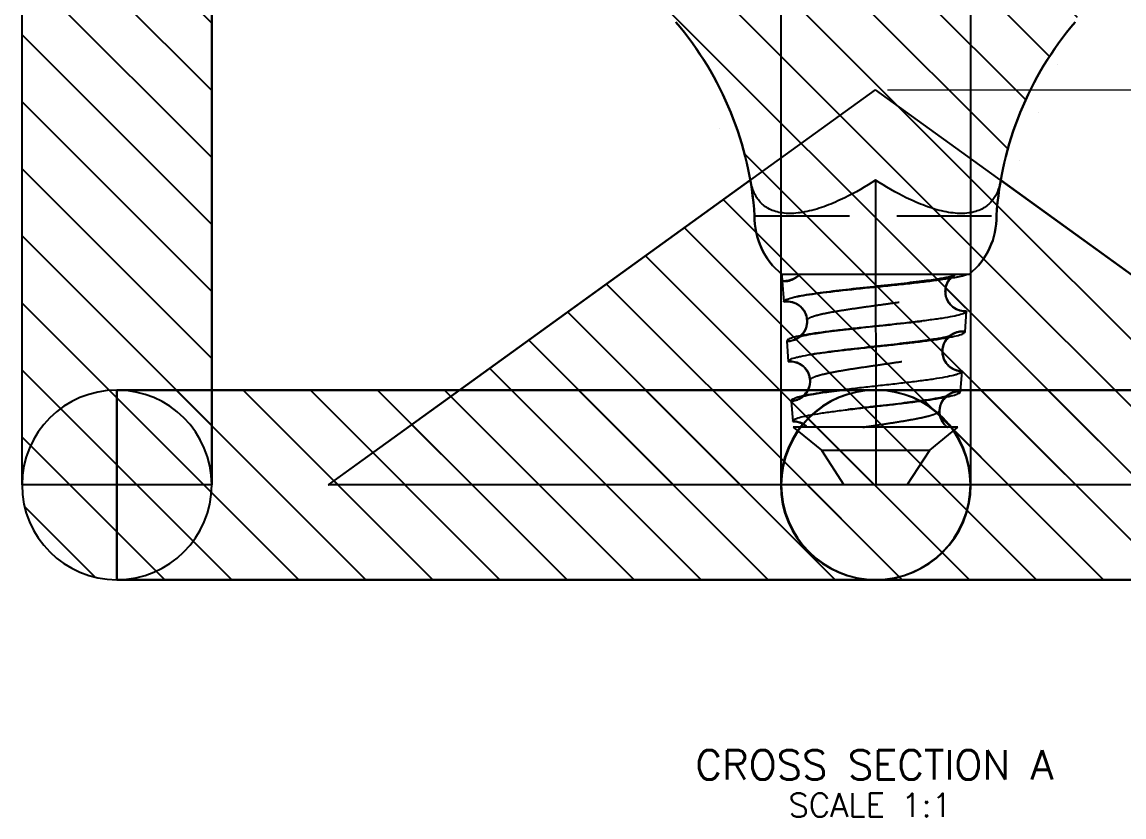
# Model space of a CAD drawing. Header units: inches. Extents: x -66 to 87, y -33 to 11.
# Drawn here: x 40.84 to 46.65, y -1.84 to 2.36 of the extents above; entities that cross this region are included whole.
import ezdxf

# ---------------------------------------------------------------- set-up
doc = ezdxf.new("R2010")
doc.units = ezdxf.units.IN
doc.header["$MEASUREMENT"] = 0
doc.linetypes.add('DASHED', pattern=[0.75, 0.5, -0.25])
for name, color, linetype in [('Base', 134, 'Continuous'), ('PR-TEXT', 2, 'Continuous'), ('PR-TEXT-SUBTITLE', 241, 'Continuous')]:
    doc.layers.add(name, color=color, linetype=linetype)
doc.styles.add('SUBTITLES 0.15625 IN.', font='romans.shx', dxfattribs={"height": 0.15625})
doc.styles.add('TEXT 0.125 IN.', font='romans.shx', dxfattribs={"height": 0.125})
doc.dimstyles.new('DOT-BR-IN', dxfattribs={"dimtxt": 0.125, "dimasz": 0.1, "dimexe": 0.09, "dimexo": 0.0625, "dimgap": 0.05, "dimtad": 1, "dimtoh": 1, "dimdec": 3, "dimzin": 3, "dimdsep": 46, "dimlunit": 4, "dimtxsty": 'TEXT 0.125 IN.', "dimcen": 0.09, "dimclrd": 256, "dimclre": 256, "dimclrt": 2, "dimazin": 0, "dimtfac": 0.7, "dimtdec": 3, "dimtmove": 2, "dimatfit": 3, "dimfxl": 1, "dimtolj": 1, "dimtzin": 0, "dimlwd": 15, "dimlwe": 15, "dimarcsym": 0})

# ---------------------------------------------------------------- blocks, each defined once
blk = doc.blocks.new('*D17')
at = {"layer": 'Base', "lineweight": 15, "transparency": 16777216}
for p, q in [((45.4068, 1.9992), (50.6191, 1.9992)), ((50.5291, 1.8992), (50.5291, 0.0157)), ((49.9067, -0.0843), (50.6191, -0.0843))]:
    blk.add_line(p, q, dxfattribs=at)
at = {"layer": 'Base', "transparency": 16777216}
for points in [[(50.5124, 1.8992), (50.5457, 1.8992), (50.5291, 1.9992)], [(50.5124, 0.0157), (50.5457, 0.0157), (50.5291, -0.0843)]]:
    blk.add_solid(points, dxfattribs=at)
at = {"layer": 'Defpoints', "color": 0, "transparency": 16777216}
for p in [(45.3443, 1.9992), (49.8442, -0.0843), (50.5291, -0.0843)]:
    blk.add_point(p, dxfattribs=at)
at = {"layer": 'Base', "color": 2, "transparency": 16777216, "insert": (50.8014, 0.9574), "char_height": 0.125, "attachment_point": 5, "style": 'TEXT 0.125 IN.'}
blk.add_mtext('\\A1;2{\\H0.7x;\\S1/8;}"', dxfattribs=at)

msp = doc.modelspace()

# ---------------------------------------------------------------- hatches: boundary and pattern name
at = {"linetype": 'Continuous', "extrusion": (0, 0, -1)}
h = msp.add_hatch(dxfattribs=at)
h.set_pattern_fill('ANSI31', color=8, scale=2, style=0)
h.paths.add_polyline_path([(-41.8442, 11.1657), (-41.8442, -0.0843), (-40.8443, -0.0843), (-40.8443, 11.1657)])
h = msp.add_hatch(dxfattribs=at)
h.set_pattern_fill('ANSI31', color=8, scale=2, style=0)
edge = h.paths.add_edge_path()
edge.add_arc((-45.3262, 2.9564), 1.1956, 329.89628, 450.8669)
edge.add_arc((-45.3623, 2.9564), 1.1956, 89.1331, 210.10372)
edge.add_arc((-47.7323, 1.2196), 1.7541, 3.77438, 40.40979, ccw=False)
edge.add_arc((-45.5938, 1.3282), 0.3882, 178.97982, 230.76001)
edge.add_line((-45.8394, 1.0275), (-45.7655, 1.0275))
edge.add_ellipse((-45.8168, 0.936), major_axis=(-0.0102, -0.1045), ratio=0.992146, start_angle=98.45576, end_angle=156.14018, ccw=False)
edge.add_ellipse((-45.817, 0.9366), major_axis=(0.0285, -0.1013), ratio=0.992073, start_angle=-19.97268, end_angle=76.97184, ccw=False)
edge.add_line((-45.8246, 0.8318), (-45.8164, 0.7238))
edge.add_spline(control_points=[(-45.8164, 0.7238), (-45.806, 0.7253), (-45.7953, 0.7253), (-45.7716, 0.7215), (-45.7588, 0.7168), (-45.7358, 0.7027), (-45.7257, 0.6934), (-45.7115, 0.6742), (-45.7066, 0.6649), (-45.6998, 0.6455), (-45.6978, 0.6354), (-45.6973, 0.6252)], knot_values=[-0.183374, -0.183374, -0.183374, -0.183374, -0.151664, -0.151664, -0.111202, -0.111202, -0.070593, -0.070593, -0.039358, -0.039358, -0.00882, -0.00882, -0.00882, -0.00882], degree=3, periodic=0)
edge.add_ellipse((-45.8016, 0.6206), major_axis=(0.0293, -0.1011), ratio=0.991354, start_angle=-15.70002, end_angle=76.52752, ccw=False)
edge.add_line((-45.8006, 0.5154), (-45.7925, 0.4086))
edge.add_spline(control_points=[(-45.7925, 0.4086), (-45.7848, 0.4091), (-45.7771, 0.4087), (-45.7562, 0.4054), (-45.7434, 0.4007), (-45.7203, 0.3866), (-45.7103, 0.3774), (-45.6961, 0.3581), (-45.6912, 0.3488), (-45.6844, 0.3294), (-45.6824, 0.3193), (-45.6819, 0.3091)], knot_values=[-0.183389, -0.183389, -0.183389, -0.183389, -0.160247, -0.160247, -0.119808, -0.119808, -0.079214, -0.079214, -0.047948, -0.047948, -0.017373, -0.017373, -0.017373, -0.017373], degree=3, periodic=0)
edge.add_ellipse((-45.7858, 0.3043), major_axis=(0.0176, -0.1035), ratio=0.990309, start_angle=27.06529, end_angle=83.1019, ccw=False)
edge.add_line((-45.7235, 0.22), (-45.7782, 0.22))
edge.add_line((-45.7782, 0.22), (-45.6299, 0.0981))
edge.add_line((-45.6299, 0.0981), (-45.5108, -0.0843))
edge.add_line((-45.5108, -0.0843), (-45.1777, -0.0843))
edge.add_line((-45.1777, -0.0843), (-45.0586, 0.0981))
edge.add_line((-45.0586, 0.0981), (-44.9104, 0.22))
edge.add_line((-44.9104, 0.22), (-44.9842, 0.22))
edge.add_ellipse((-44.9101, 0.1456), major_axis=(0.0209, -0.1032), ratio=0.991055, start_angle=167.30193, end_angle=213.64122, ccw=False)
edge.add_line((-44.908, 0.2508), (-44.8999, 0.3574))
edge.add_spline(control_points=[(-44.8999, 0.3574), (-44.9076, 0.3578), (-44.9153, 0.359), (-44.9358, 0.3647), (-44.9479, 0.3708), (-44.9693, 0.3874), (-44.9782, 0.3977), (-44.9901, 0.4182), (-44.9938, 0.4278), (-44.9985, 0.4473), (-44.9994, 0.4573), (-44.9989, 0.4672)], knot_values=[-0.18188, -0.18188, -0.18188, -0.18188, -0.158604, -0.158604, -0.118162, -0.118162, -0.077551, -0.077551, -0.047024, -0.047024, -0.017236, -0.017236, -0.017236, -0.017236], degree=3, periodic=0)
edge.add_ellipse((-44.8946, 0.4616), major_axis=(0.0212, -0.1031), ratio=0.991147, start_angle=162.5172, end_angle=255.47921, ccw=False)
edge.add_line((-44.8841, 0.5663), (-44.876, 0.6735))
edge.add_spline(control_points=[(-44.876, 0.6735), (-44.8865, 0.6732), (-44.8971, 0.6744), (-44.9204, 0.6809), (-44.9325, 0.687), (-44.9539, 0.7036), (-44.9628, 0.7139), (-44.9746, 0.7344), (-44.9784, 0.7439), (-44.983, 0.7635), (-44.9839, 0.7734), (-44.9835, 0.7833)], knot_values=[-0.18185, -0.18185, -0.18185, -0.18185, -0.149986, -0.149986, -0.109522, -0.109522, -0.068898, -0.068898, -0.038408, -0.038408, -0.00866, -0.00866, -0.00866, -0.00866], degree=3, periodic=0)
edge.add_ellipse((-44.8792, 0.7778), major_axis=(0.02, -0.1033), ratio=0.991846, start_angle=158.45301, end_angle=256.11346, ccw=False)
edge.add_line((-44.8602, 0.8811), (-44.8519, 0.9903))
edge.add_ellipse((-44.8638, 1.0946), major_axis=(-0.0268, -0.1015), ratio=0.993001, start_angle=-35.60813, end_angle=21.43235, ccw=False)
edge.add_line((-44.9443, 1.0275), (-44.8491, 1.0275))
edge.add_arc((-45.0947, 1.3282), 0.3882, 309.23999, 361.02018)
edge.add_arc((-42.9562, 1.2196), 1.7541, 139.59021, 176.22562, ccw=False)
h = msp.add_hatch(dxfattribs=at)
h.set_pattern_fill('ANSI31', color=8, scale=2, style=0)
edge = h.paths.add_edge_path()
edge.add_arc((-42.9562, 1.2196), 1.7541, 170.06727, 176.22562)
edge.add_arc((-45.0947, 1.3282), 0.3882, -50.76001, 1.02018, ccw=False)
edge.add_line((-44.8491, 1.0275), (-44.9443, 1.0275))
edge.add_ellipse((-44.8638, 1.0946), major_axis=(0.0268, 0.1015), ratio=0.993, start_angle=144.39251, end_angle=201.43295)
edge.add_line((-44.8519, 0.9903), (-44.8602, 0.8811))
edge.add_ellipse((-44.8792, 0.7778), major_axis=(-0.02, 0.1033), ratio=0.991846, start_angle=338.45269, end_angle=436.11312)
edge.add_ellipse((-44.8792, 0.7786), major_axis=(0.0291, 0.1011), ratio=0.991674, start_angle=103.35055, end_angle=197.93313)
edge.add_line((-44.876, 0.6735), (-44.8841, 0.5663))
edge.add_spline(control_points=[(-44.8841, 0.5663), (-44.8931, 0.5673), (-44.9023, 0.567), (-44.9246, 0.5634), (-44.9374, 0.5587), (-44.9605, 0.5447), (-44.9705, 0.5354), (-44.9847, 0.5161), (-44.9896, 0.5069), (-44.9964, 0.4874), (-44.9984, 0.4774), (-44.9989, 0.4672)], knot_values=[-0.183384, -0.183384, -0.183384, -0.183384, -0.155957, -0.155957, -0.115505, -0.115505, -0.074903, -0.074903, -0.043653, -0.043653, -0.013096, -0.013096, -0.013096, -0.013096], degree=3, periodic=0)
edge.add_ellipse((-44.8946, 0.4625), major_axis=(0.0297, 0.101), ratio=0.990984, start_angle=103.69534, end_angle=193.58039)
edge.add_line((-44.8999, 0.3574), (-44.908, 0.2508))
edge.add_ellipse((-44.9101, 0.1456), major_axis=(-0.0209, 0.1032), ratio=0.991056, start_angle=347.30262, end_angle=393.64194)
edge.add_line((-44.9842, 0.22), (-44.9104, 0.22))
edge.add_line((-44.9104, 0.22), (-45.0586, 0.0981))
edge.add_line((-45.0586, 0.0981), (-45.1777, -0.0843))
edge.add_line((-45.1777, -0.0843), (-42.4606, -0.0843))
edge.add_line((-42.4606, -0.0843), (-44.684, 1.5222))
edge = h.paths.add_edge_path()
edge.add_arc((-47.7323, 1.2196), 1.7541, 3.77438, 9.93273)
edge.add_line((-46.0045, 1.5222), (-48.228, -0.0843))
edge.add_line((-48.228, -0.0843), (-45.5108, -0.0843))
edge.add_line((-45.5108, -0.0843), (-45.6299, 0.0981))
edge.add_line((-45.6299, 0.0981), (-45.7782, 0.22))
edge.add_line((-45.7782, 0.22), (-45.7235, 0.22))
edge.add_ellipse((-45.7858, 0.3043), major_axis=(-0.0176, 0.1035), ratio=0.990309, start_angle=207.06131, end_angle=263.09784)
edge.add_ellipse((-45.7862, 0.3035), major_axis=(0.0216, 0.1031), ratio=0.990772, start_angle=284.78649, end_angle=375.40319)
edge.add_line((-45.7925, 0.4086), (-45.8006, 0.5154))
edge.add_spline(control_points=[(-45.8006, 0.5154), (-45.7914, 0.5155), (-45.7823, 0.5167), (-45.7605, 0.5228), (-45.7483, 0.5289), (-45.7269, 0.5455), (-45.718, 0.5558), (-45.7062, 0.5763), (-45.7024, 0.5858), (-45.6978, 0.6054), (-45.6969, 0.6153), (-45.6973, 0.6252)], knot_values=[-0.181857, -0.181857, -0.181857, -0.181857, -0.15429, -0.15429, -0.113837, -0.113837, -0.073218, -0.073218, -0.042714, -0.042714, -0.012951, -0.012951, -0.012951, -0.012951], degree=3, periodic=0)
edge.add_ellipse((-45.8016, 0.6197), major_axis=(0.0207, 0.1032), ratio=0.991515, start_angle=284.24541, end_angle=379.55713)
edge.add_line((-45.8164, 0.7238), (-45.8246, 0.8318))
edge.add_spline(control_points=[(-45.8246, 0.8318), (-45.8126, 0.8309), (-45.8005, 0.832), (-45.7759, 0.8389), (-45.7637, 0.845), (-45.7423, 0.8616), (-45.7334, 0.8719), (-45.7215, 0.8925), (-45.7178, 0.902), (-45.7132, 0.9215), (-45.7122, 0.9315), (-45.7127, 0.9414)], knot_values=[-0.181919, -0.181919, -0.181919, -0.181919, -0.145731, -0.145731, -0.105237, -0.105237, -0.064585, -0.064585, -0.034101, -0.034101, -0.004363, -0.004363, -0.004363, -0.004363], degree=3, periodic=0)
edge.add_ellipse((-45.8168, 0.936), major_axis=(0.0102, 0.1045), ratio=0.992146, start_angle=278.45324, end_angle=336.13771)
edge.add_line((-45.7655, 1.0275), (-45.8394, 1.0275))
edge.add_arc((-45.5938, 1.3282), 0.3882, 178.97982, 230.76001, ccw=False)
h = msp.add_hatch(dxfattribs=at)
h.set_pattern_fill('ANSI31', color=8, scale=2, style=0)
edge = h.paths.add_edge_path()
edge.add_arc((-49.3443, -0.0843), 0.5, 0, 360, ccw=False)
edge = h.paths.add_edge_path()
edge.add_arc((-41.3443, -0.0843), 0.5, 0, 360, ccw=False)
h = msp.add_hatch(dxfattribs=at)
h.set_pattern_fill('ANSI31', color=8, scale=2, style=0)
edge = h.paths.add_edge_path()
edge.add_spline(control_points=[(-41.3443, 0.4156), (-45.3443, 0.4157), (-49.3443, 0.4156)], knot_values=[0, 0, 0, 8.000002, 8.000002, 8.000002], weights=[1, 0.999981, 1], degree=2, periodic=0)
edge.add_line((-49.3443, 0.4156), (-49.3443, -0.5843))
edge.add_spline(control_points=[(-49.3443, -0.5843), (-45.3443, -0.5844), (-41.3443, -0.5843)], knot_values=[0, 0, 0, 8.000002, 8.000002, 8.000002], weights=[1, 0.999981, 1], degree=2, periodic=0)
edge.add_line((-41.3443, -0.5843), (-41.3443, 0.4156))
h = msp.add_hatch(dxfattribs=at)
h.set_pattern_fill('ANSI31', color=8, scale=2, style=0)
edge = h.paths.add_edge_path()
edge.add_ellipse((-45.3443, -0.0843), major_axis=(0.5, 0), ratio=1, start_angle=0, end_angle=360, ccw=False)

# ---------------------------------------------------------------- linework, layer by layer
at = {"linetype": 'Continuous', "extrusion": (0, 1, 0)}
for p, q in [((40.8443, -0.0843), (40.8443, 11.1657)), ((40.8443, -0.0833), (40.8443, 11.1657)), ((41.8442, 11.1657), (41.8442, -0.0843)), ((41.8443, 0.4157), (41.8443, 4.8157)), ((44.8473, -0.0843), (44.8473, 4.0519)), ((45.8473, -0.0843), (45.8473, 4.0492)), ((42.4606, -0.0843), (44.684, 1.5222)), ((44.684, 1.5225), (43.1509, 0.4157)), ((45.3448, 1.5225), (45.3465, -0.0843)), ((46.0045, 1.5222), (48.228, -0.0843)), ((44.8491, 1.0275), (44.9443, 1.0275)), ((44.8519, 0.9903), (44.8602, 0.8811)), ((44.9443, 1.0275), (45.7655, 1.0275)), ((45.7655, 1.0275), (45.8394, 1.0275)), ((45.8164, 0.7238), (45.8246, 0.8318)), ((44.9835, 0.7833), (44.9835, 0.7833)), ((44.876, 0.6735), (44.8841, 0.5663)), ((45.6973, 0.6248), (45.6973, 0.6252)), ((45.7925, 0.4086), (45.8006, 0.5154)), ((41.3443, 0.4157), (41.8443, 0.4157)), ((41.3443, 0.4157), (41.3443, 0.4157)), ((41.3443, -0.5843), (41.3443, 0.4156)), ((41.8443, 0.4157), (43.1509, 0.4157)), ((41.8443, -0.0843), (41.8443, 0.4157)), ((43.1509, 0.4157), (42.4584, -0.0843)), ((43.1509, 0.4157), (45.3443, 0.4157)), ((45.3473, 0.4157), (45.3443, 0.4157)), ((47.5359, 0.4157), (45.3473, 0.4157)), ((44.8999, 0.3574), (44.908, 0.2508)), ((44.9842, 0.22), (44.9104, 0.22)), ((44.9104, 0.22), (45.0586, 0.0981)), ((45.6299, 0.0981), (45.7782, 0.22)), ((45.7782, 0.22), (45.7235, 0.22)), ((45.0586, 0.0981), (45.1777, -0.0843)), ((45.0586, 0.0981), (45.6299, 0.0981)), ((45.5108, -0.0843), (45.6299, 0.0981)), ((40.8443, -0.0843), (40.8443, -0.0833)), ((41.8442, -0.0843), (40.8443, -0.0843)), ((40.8443, -0.0843), (40.8443, -0.0843)), ((41.8442, -0.0843), (41.8443, -0.0843)), ((42.4584, -0.0843), (42.4606, -0.0843)), ((45.1777, -0.0843), (42.4606, -0.0843)), ((45.5108, -0.0843), (45.1777, -0.0843)), ((48.228, -0.0843), (45.5108, -0.0843)), ((41.3443, -0.5843), (45.3443, -0.5843)), ((41.3443, -0.5843), (41.3443, -0.5843)), ((45.3473, -0.5843), (45.3443, -0.5843)), ((45.3473, -0.5843), (49.3443, -0.5843))]:
    msp.add_line(p, q, dxfattribs=at)
at = {"color": 1, "linetype": 'DASHED', "extrusion": (0, 1, 0)}
msp.add_line((44.7065, 1.3351), (45.982, 1.3351), dxfattribs=at)
at = {"linetype": 'Continuous', "extrusion": (0, 0, -1)}
msp.add_circle((-41.3443, -0.0843), 0.5, dxfattribs=at)
at = {"linetype": 'Continuous'}
for centre, radius, start, end in [((42.9562, 1.2196), 1.7541, 3.77438, 40.40979), ((47.7323, 1.2196), 1.7541, 139.59021, 176.22562), ((45.0947, 1.3282), 0.3882, 178.97982, 230.76001), ((45.5938, 1.3282), 0.3882, 309.23999, 1.02018)]:
    msp.add_arc(centre, radius, start, end, dxfattribs=at)
at = {"linetype": 'Continuous', "extrusion": (0, -1.02618e-40, -1)}
for centre, start, end in [((-42.9562, 1.2196), 139.59021, 176.22562), ((-47.7323, 1.2196), 3.77438, 40.40979)]:
    msp.add_arc(centre, 1.7541, start, end, dxfattribs=at)
at = {"linetype": 'Continuous', "extrusion": (0, 0, -1)}
msp.add_arc((-42.9562, 1.2196), 1.7541, 170.06727, 176.22562, dxfattribs=at)
at = {"linetype": 'Continuous', "extrusion": (-1.0842e-19, 6.77626e-21, -1)}
msp.add_arc((-47.7323, 1.2196), 1.7541, 3.77438, 9.93273, dxfattribs=at)
at = {"linetype": 'Continuous', "extrusion": (1.0842e-19, 0, -1)}
msp.add_arc((-45.0947, 1.3282), 0.3882, 309.23999, 1.02018, dxfattribs=at)
at = {"linetype": 'Continuous', "extrusion": (-1.0842e-19, 3.10068e-35, -1)}
msp.add_arc((-45.0947, 1.3282), 0.3882, 309.23999, 1.02018, dxfattribs=at)
at = {"linetype": 'Continuous', "extrusion": (0, -5.0822e-21, -1)}
msp.add_arc((-45.5938, 1.3282), 0.3882, 178.97982, 230.76001, dxfattribs=at)
at = {"linetype": 'Continuous'}
for centre, major_axis, ratio, start_param, end_param in [((45.3476, 8.4122), (-0.0046, -10.0739), 0.072251, -0.747964, -0.742688), ((45.3476, 8.4122), (-0.0046, -10.0739), 0.072251, -0.747964, -0.742688), ((45.3473, -0.0843), (0, -0.5), 1, -4.712389, 1.570796)]:
    msp.add_ellipse(centre, major_axis=major_axis, ratio=ratio, start_param=start_param, end_param=end_param, dxfattribs=at)
at = {"linetype": 'Continuous', "extrusion": (-9.79117e-20, -5.38788e-20, -1)}
msp.add_ellipse((44.8638, 1.0946), major_axis=(-0.0268, 0.1015), ratio=0.993, start_param=2.520125, end_param=3.515668, dxfattribs=at)
at = {"linetype": 'Continuous', "extrusion": (-2.0966e-19, -5.53405e-20, -1)}
msp.add_ellipse((44.8638, 1.0946), major_axis=(0.0268, -0.1015), ratio=0.993001, start_param=-0.621479, end_param=0.374065, dxfattribs=at)
at = {"linetype": 'Continuous', "extrusion": (0, 0, -1)}
for centre, major_axis, ratio, start_param, end_param in [((45.8168, 0.936), (-0.0102, 0.1045), 0.992146, 4.859926, 5.86671), ((45.8016, 0.6197), (-0.0207, 0.1032), 0.991515, 4.961018, 6.624522), ((45.8016, 0.6206), (-0.0293, -0.1011), 0.991354, -0.274017, 1.335657), ((45.3443, -0.0843), (-0.5, 0), 1, -3.141592653589793, 3.141592653589793), ((45.7858, 0.3043), (-0.0176, -0.1035), 0.990309, 0.472378, 1.450402)]:
    msp.add_ellipse(centre, major_axis=major_axis, ratio=ratio, start_param=start_param, end_param=end_param, dxfattribs=at)
at = {"linetype": 'Continuous', "extrusion": (-1.07905e-19, -1.05532e-20, -1)}
msp.add_ellipse((45.8168, 0.936), major_axis=(0.0102, -0.1045), ratio=0.992146, start_param=1.718377, end_param=2.72516, dxfattribs=at)
at = {"linetype": 'Continuous', "extrusion": (-7.3432e-21, -2.60914e-20, -1)}
msp.add_ellipse((45.817, 0.9366), major_axis=(-0.0285, -0.1013), ratio=0.992073, start_param=-0.348589, end_param=1.343412, dxfattribs=at)
at = {"linetype": 'Continuous', "extrusion": (1.0644e-19, -2.06272e-20, -1)}
msp.add_ellipse((44.8792, 0.7778), major_axis=(0.02, 0.1033), ratio=0.991846, start_param=5.907114, end_param=7.61161, dxfattribs=at)
at = {"linetype": 'Continuous', "extrusion": (-1.0644e-19, 2.06266e-20, -1)}
msp.add_ellipse((44.8792, 0.7778), major_axis=(-0.02, -0.1033), ratio=0.991846, start_param=2.765527, end_param=4.470023, dxfattribs=at)
at = {"linetype": 'Continuous', "extrusion": (1.11689e-19, 3.8928e-21, -1)}
msp.add_ellipse((44.8792, 0.7786), major_axis=(-0.0291, 0.1011), ratio=0.991674, start_param=1.803807, end_param=3.454585, dxfattribs=at)
at = {"linetype": 'Continuous', "extrusion": (1.0621e-19, -2.17797e-20, -1)}
msp.add_ellipse((44.8946, 0.4616), major_axis=(-0.0212, -0.1031), ratio=0.991147, start_param=2.83646, end_param=4.458953, dxfattribs=at)
at = {"linetype": 'Continuous', "extrusion": (-1.04029e-19, -3.05437e-20, -1)}
msp.add_ellipse((44.8946, 0.4625), major_axis=(-0.0297, 0.101), ratio=0.990984, start_param=1.809825, end_param=3.378615, dxfattribs=at)
at = {"linetype": 'Continuous', "extrusion": (-1.21954e-13, 6.90371e-20, -1)}
msp.add_ellipse((41.3443, -0.0843), major_axis=(0, 0.5), ratio=0.000766, start_param=-0.006125, end_param=3.147718, dxfattribs=at)
at = {"linetype": 'Continuous', "extrusion": (-5.56381e-21, 2.65279e-20, -1)}
msp.add_ellipse((45.7862, 0.3035), major_axis=(-0.0216, 0.1031), ratio=0.990772, start_param=4.970462, end_param=6.552022, dxfattribs=at)
at = {"linetype": 'Continuous', "extrusion": (-4.53538e-21, -2.67229e-20, -1)}
msp.add_ellipse((45.7858, 0.3043), major_axis=(0.0176, 0.1035), ratio=0.990309, start_param=3.613902, end_param=4.591923, dxfattribs=at)
at = {"linetype": 'Continuous', "extrusion": (-5.38539e-21, -2.65647e-20, -1)}
msp.add_ellipse((44.9101, 0.1456), major_axis=(0.0209, 0.1032), ratio=0.991056, start_param=6.061574, end_param=6.870348, dxfattribs=at)
at = {"linetype": 'Continuous', "extrusion": (-5.38571e-21, -2.65646e-20, -1)}
msp.add_ellipse((44.9101, 0.1456), major_axis=(-0.0209, -0.1032), ratio=0.991055, start_param=2.91997, end_param=3.728743, dxfattribs=at)
at = {"linetype": 'Continuous'}
for points, knots in [([(45.3448, 1.5225), (45.2946, 1.4904), (45.2341, 1.4555), (45.1518, 1.4151), (45.1145, 1.3988), (45.0516, 1.3754), (45.017, 1.3647), (44.951, 1.3506), (44.9197, 1.3472), (44.8931, 1.3472), (44.8664, 1.3472), (44.8398, 1.3506), (44.7934, 1.3647), (44.7735, 1.3754), (44.743, 1.3988), (44.7283, 1.4151), (44.702, 1.4554), (44.6897, 1.4902), (44.684, 1.5222)], [-0.511998, -0.511998, -0.511998, -0.511998, -0.334032, -0.334032, -0.225947, -0.225947, -0.112974, -0.112974, 0, 0, 0, 0.112974, 0.112974, 0.225947, 0.225947, 0.334032, 0.334032, 0.511401, 0.511401, 0.511401, 0.511401]), ([(46.0045, 1.5222), (45.9989, 1.4902), (45.9867, 1.4554), (45.9605, 1.4151), (45.9459, 1.3988), (45.9155, 1.3754), (45.8956, 1.3647), (45.8493, 1.3506), (45.8228, 1.3472), (45.7961, 1.3472), (45.7695, 1.3472), (45.7383, 1.3506), (45.6724, 1.3647), (45.6378, 1.3754), (45.5749, 1.3988), (45.5377, 1.4151), (45.4554, 1.4555), (45.3949, 1.4904), (45.3448, 1.5225)], [-0.5114, -0.5114, -0.5114, -0.5114, -0.334032, -0.334032, -0.225947, -0.225947, -0.112974, -0.112974, 0, 0, 0, 0.112974, 0.112974, 0.225947, 0.225947, 0.334032, 0.334032, 0.511998, 0.511998, 0.511998, 0.511998]), ([(44.9443, 1.0275), (44.9394, 1.0215), (44.9339, 1.0161), (44.9171, 1.0031), (44.9049, 0.997), (44.8789, 0.9898), (44.8653, 0.9887), (44.8519, 0.9903)], [-0.1042535, -0.1042535, -0.1042535, -0.1042535, -0.0810397, -0.0810397, -0.040547, -0.040547, -0.0000315, -0.0000315, -0.0000315, -0.0000315]), ([(44.8519, 0.9903), (44.8618, 0.9891), (44.8718, 0.9894), (44.8914, 0.9927), (44.9009, 0.9958), (44.922, 1.0062), (44.9329, 1.0145), (44.9427, 1.0256), (44.9435, 1.0265), (44.9443, 1.0275)], [-0.182662, -0.182662, -0.182662, -0.182662, -0.1528249, -0.1528249, -0.1229437, -0.1229437, -0.0822694, -0.0822694, -0.0785176, -0.0785176, -0.0785176, -0.0785176]), ([(44.9435, 1.0275), (44.9402, 1.0236), (44.9257, 1.0089), (44.8949, 0.9922), (44.8654, 0.9899), (44.852, 0.9915)], [-5.5324296, -5.5324296, -5.5324296, -5.5324296, -5.3855874, -4.9367885, -4.5478696, -4.5478696, -4.5478696, -4.5478696]), ([(44.8602, 0.8811), (44.86, 0.8834), (44.8614, 0.8858), (44.8663, 0.8897), (44.8691, 0.8914), (44.8799, 0.8962), (44.89, 0.8994), (44.9161, 0.906), (44.9319, 0.9093), (44.9688, 0.9159), (44.9897, 0.9191), (45.0593, 0.9288), (45.114, 0.9355), (45.2335, 0.9484), (45.2973, 0.9551), (45.3933, 0.9648), (45.4251, 0.968), (45.4877, 0.9745), (45.5182, 0.9779), (45.5769, 0.9844), (45.6048, 0.9876), (45.6804, 0.9969), (45.7229, 1.0032), (45.7649, 1.0107), (45.7728, 1.0122), (45.7908, 1.016), (45.8003, 1.0183), (45.8163, 1.0229), (45.8228, 1.0252), (45.8279, 1.0275)], [70.096943, 70.096943, 70.096943, 70.096943, 70.898854, 70.898854, 71.467797, 71.467797, 72.607448, 72.607448, 73.752131, 73.752131, 74.895309, 74.895309, 77.194961, 77.194961, 79.494886, 79.494886, 80.643149, 80.643149, 81.796292, 81.796292, 82.9483, 82.9483, 85.115662, 85.115662, 85.656604, 85.656604, 86.468803, 86.468803, 87.281709, 87.281709, 87.281709, 87.281709]), ([(45.7127, 0.9414), (45.7133, 0.9534), (45.7162, 0.9654), (45.7251, 0.9858), (45.7311, 0.9946), (45.7425, 1.0072), (45.7478, 1.0116), (45.7554, 1.0169), (45.758, 1.0182), (45.7605, 1.0194), (45.7609, 1.0196), (45.7609, 1.0196), (45.7608, 1.0196), (45.7598, 1.0192), (45.7572, 1.0183), (45.7474, 1.0155), (45.7384, 1.0134), (45.7119, 1.008), (45.6926, 1.0046), (45.6427, 0.9968), (45.6096, 0.9923), (45.5338, 0.983), (45.4897, 0.9778), (45.3969, 0.9676), (45.3467, 0.9624), (45.2483, 0.9517), (45.199, 0.9463), (45.106, 0.9355), (45.0615, 0.9298), (44.9818, 0.9184), (44.9458, 0.9124), (44.9164, 0.9058)], [0, 0, 0, 0, 0.040456, 0.040456, 0.078711, 0.078711, 0.112635, 0.112635, 0.142212, 0.142212, 0.164203, 0.164203, 0.173928, 0.173928, 0.220089, 0.220089, 0.29243, 0.29243, 0.390059, 0.390059, 0.517066, 0.517066, 0.657211, 0.657211, 0.80533, 0.80533, 0.955037, 0.955037, 1.10904, 1.10904, 1.271585, 1.271585, 1.271585, 1.271585]), ([(45.7127, 0.9414), (45.7132, 0.9515), (45.7152, 0.9616), (45.722, 0.981), (45.7269, 0.9902), (45.7411, 1.0095), (45.7511, 1.0188), (45.7636, 1.0264), (45.7646, 1.027), (45.7655, 1.0275)], [-0.1834216, -0.1834216, -0.1834216, -0.1834216, -0.1529145, -0.1529145, -0.121706, -0.121706, -0.0810624, -0.0810624, -0.0777984, -0.0777984, -0.0777984, -0.0777984]), ([(45.7655, 1.0275), (45.7585, 1.0235), (45.752, 1.0188), (45.7361, 1.004), (45.728, 0.9928), (45.7166, 0.9681), (45.7134, 0.9548), (45.7127, 0.9414)], [-0.1064962, -0.1064962, -0.1064962, -0.1064962, -0.082293, -0.082293, -0.0412608, -0.0412608, -0.0007548, -0.0007548, -0.0007548, -0.0007548]), ([(45.8246, 0.8318), (45.8161, 0.8312), (45.8076, 0.8315), (45.7894, 0.8346), (45.7799, 0.8377), (45.7588, 0.8481), (45.7479, 0.8564), (45.7298, 0.8768), (45.7229, 0.8887), (45.714, 0.9144), (45.7121, 0.9279), (45.7127, 0.9414)], [-0.1783858, -0.1783858, -0.1783858, -0.1783858, -0.1528745, -0.1528745, -0.1229878, -0.1229878, -0.0823092, -0.0823092, -0.0412639, -0.0412639, -0.0007929, -0.0007929, -0.0007929, -0.0007929]), ([(45.7127, 0.9414), (45.7122, 0.9315), (45.7132, 0.9215), (45.7178, 0.902), (45.7215, 0.8925), (45.7334, 0.8719), (45.7423, 0.8616), (45.7637, 0.845), (45.7759, 0.8389), (45.8005, 0.832), (45.8126, 0.8309), (45.8246, 0.8318)], [-0.1819193, -0.1819193, -0.1819193, -0.1819193, -0.1521806, -0.1521806, -0.1216964, -0.1216964, -0.0810451, -0.0810451, -0.0405509, -0.0405509, -0.0043627, -0.0043627, -0.0043627, -0.0043627]), ([(44.9835, 0.7833), (44.983, 0.7935), (44.981, 0.8035), (44.9742, 0.8229), (44.9693, 0.8322), (44.9551, 0.8515), (44.9451, 0.8607), (44.922, 0.8748), (44.9092, 0.8795), (44.884, 0.8835), (44.872, 0.8834), (44.8602, 0.8811)], [-0.1833526, -0.1833526, -0.1833526, -0.1833526, -0.1528373, -0.1528373, -0.1216227, -0.1216227, -0.0810067, -0.0810067, -0.0405351, -0.0405351, -0.0045347, -0.0045347, -0.0045347, -0.0045347]), ([(44.8602, 0.8811), (44.8687, 0.8828), (44.8774, 0.8833), (44.8963, 0.8821), (44.9063, 0.88), (44.9285, 0.8716), (44.9402, 0.8644), (44.9601, 0.8459), (44.9682, 0.8347), (44.9796, 0.81), (44.9828, 0.7968), (44.9835, 0.7833)], [-0.1796103, -0.1796103, -0.1796103, -0.1796103, -0.1535492, -0.1535492, -0.1229407, -0.1229407, -0.0822907, -0.0822907, -0.0412663, -0.0412663, -0.0007547, -0.0007547, -0.0007547, -0.0007547]), ([(45.8246, 0.8318), (45.8241, 0.8258), (45.8133, 0.8198), (45.7702, 0.8072), (45.7365, 0.8005), (45.6828, 0.7924), (45.6716, 0.7907), (45.6363, 0.7859), (45.6109, 0.7825), (45.5569, 0.7759), (45.5285, 0.7726), (45.44, 0.7628), (45.3778, 0.7561), (45.3004, 0.748), (45.285, 0.7463), (45.2393, 0.7415), (45.2094, 0.7381), (45.1661, 0.7331), (45.1519, 0.7315), (45.1104, 0.7266), (45.0841, 0.7234), (45.0353, 0.7168), (45.0129, 0.7134), (44.9723, 0.7068), (44.9543, 0.7036), (44.9082, 0.6938), (44.8882, 0.6871), (44.878, 0.679), (44.8768, 0.6773), (44.876, 0.675), (44.8759, 0.6743), (44.876, 0.6735)], [18.56026, 18.56026, 18.56026, 18.56026, 20.641259, 20.641259, 22.904353, 22.904353, 23.468269, 23.468269, 24.593132, 24.593132, 25.720785, 25.720785, 27.974998, 27.974998, 28.536743, 28.536743, 29.657848, 29.657848, 30.219199, 30.219199, 31.341339, 31.341339, 32.457303, 32.457303, 33.576246, 33.576246, 35.811166, 35.811166, 36.368347, 36.368347, 36.613055, 36.613055, 36.613055, 36.613055]), ([(44.9835, 0.7833), (44.9839, 0.7734), (44.983, 0.7635), (44.9784, 0.7439), (44.9746, 0.7344), (44.9628, 0.7139), (44.9539, 0.7036), (44.9325, 0.687), (44.9204, 0.6809), (44.8971, 0.6744), (44.8865, 0.6732), (44.876, 0.6735)], [-0.1818504, -0.1818504, -0.1818504, -0.1818504, -0.152103, -0.152103, -0.1216122, -0.1216122, -0.0809882, -0.0809882, -0.040525, -0.040525, -0.0086602, -0.0086602, -0.0086602, -0.0086602]), ([(44.876, 0.6735), (44.883, 0.6733), (44.8901, 0.6738), (44.9068, 0.6766), (44.9163, 0.6797), (44.9374, 0.69), (44.9483, 0.6983), (44.9663, 0.7187), (44.9733, 0.7307), (44.9822, 0.7563), (44.9841, 0.7698), (44.9835, 0.7833)], [-0.1740232, -0.1740232, -0.1740232, -0.1740232, -0.1528277, -0.1528277, -0.1229612, -0.1229612, -0.0823082, -0.0823082, -0.0412695, -0.0412695, -0.0007928, -0.0007928, -0.0007928, -0.0007928]), ([(44.9835, 0.7833), (44.984, 0.7714), (44.9824, 0.7592), (44.9754, 0.7376), (44.9701, 0.7278), (44.9588, 0.7128), (44.9528, 0.7071), (44.9441, 0.7003), (44.941, 0.6984), (44.9369, 0.6961), (44.9359, 0.6957), (44.9357, 0.6956), (44.9357, 0.6956), (44.9357, 0.6956), (44.9371, 0.6962), (44.9433, 0.6981), (44.9496, 0.6999), (44.9697, 0.7044), (44.9856, 0.7074), (45.027, 0.7145), (45.0543, 0.7186), (45.1212, 0.7274), (45.163, 0.7324), (45.2513, 0.7425), (45.2991, 0.7476), (45.3959, 0.758), (45.4459, 0.7634), (45.5261, 0.7723), (45.5581, 0.776), (45.5882, 0.7797)], [0.000002, 0.000002, 0.000002, 0.000002, 0.039866, 0.039866, 0.078068, 0.078068, 0.113192, 0.113192, 0.142018, 0.142018, 0.171722, 0.171722, 0.173866, 0.173866, 0.212523, 0.212523, 0.275647, 0.275647, 0.365342, 0.365342, 0.479075, 0.479075, 0.617877, 0.617877, 0.761138, 0.761138, 0.90986, 0.90986, 1.013488, 1.013488, 1.013488, 1.013488]), ([(44.8841, 0.5663), (44.8838, 0.5706), (44.8883, 0.5749), (44.9051, 0.5824), (44.9153, 0.5855), (44.9346, 0.5905), (44.9417, 0.5921), (44.9649, 0.5971), (44.9829, 0.6003), (45.0235, 0.6069), (45.0459, 0.6102), (45.0945, 0.6167), (45.1205, 0.6199), (45.1753, 0.6265), (45.204, 0.6298), (45.2481, 0.6347), (45.263, 0.6363), (45.3082, 0.6412), (45.3387, 0.6445), (45.3996, 0.6511), (45.4298, 0.6543), (45.489, 0.6609), (45.5179, 0.6642), (45.5594, 0.6691), (45.573, 0.6707), (45.6125, 0.6756), (45.6372, 0.6789), (45.6714, 0.6838), (45.6823, 0.6854), (45.7134, 0.6903), (45.7319, 0.6936), (45.7638, 0.7002), (45.7772, 0.7034), (45.7983, 0.7099), (45.806, 0.7132), (45.8143, 0.7189), (45.8162, 0.7213), (45.8164, 0.7238)], [34.25733, 34.25733, 34.25733, 34.25733, 35.671555, 35.671555, 36.762675, 36.762675, 37.310087, 37.310087, 38.405566, 38.405566, 39.503271, 39.503271, 40.601121, 40.601121, 41.702736, 41.702736, 42.253206, 42.253206, 43.357495, 43.357495, 44.461719, 44.461719, 45.569417, 45.569417, 46.123122, 46.123122, 47.23409, 47.23409, 47.788957, 47.788957, 48.901534, 48.901534, 50.014386, 50.014386, 51.130635, 51.130635, 51.968883, 51.968883, 51.968883, 51.968883]), ([(45.6973, 0.6252), (45.6979, 0.6371), (45.7008, 0.649), (45.7095, 0.6693), (45.7155, 0.6781), (45.7267, 0.6907), (45.732, 0.6951), (45.7393, 0.7002), (45.7417, 0.7015), (45.7444, 0.7029), (45.745, 0.7031), (45.745, 0.7031), (45.7449, 0.7031), (45.7441, 0.7028), (45.7417, 0.7019), (45.7322, 0.6992), (45.7238, 0.6971), (45.6992, 0.6918), (45.681, 0.6885), (45.6331, 0.6808), (45.6013, 0.6763), (45.5286, 0.667), (45.486, 0.6619), (45.3969, 0.6517), (45.3491, 0.6465), (45.2546, 0.6359), (45.2066, 0.6306), (45.1165, 0.6197), (45.0734, 0.6142), (45.0259, 0.6072), (45.0165, 0.6057), (45.0076, 0.6043)], [0.000033, 0.000033, 0.000033, 0.000033, 0.039859, 0.039859, 0.077643, 0.077643, 0.110903, 0.110903, 0.13897, 0.13897, 0.162888, 0.162888, 0.170805, 0.170805, 0.216464, 0.216464, 0.282566, 0.282566, 0.377408, 0.377408, 0.49906, 0.49906, 0.634881, 0.634881, 0.776013, 0.776013, 0.921044, 0.921044, 1.069771, 1.069771, 1.107613, 1.107613, 1.107613, 1.107613]), ([(45.6973, 0.6252), (45.6978, 0.6354), (45.6998, 0.6455), (45.7066, 0.6649), (45.7115, 0.6742), (45.7257, 0.6934), (45.7358, 0.7027), (45.7588, 0.7168), (45.7716, 0.7215), (45.7953, 0.7253), (45.806, 0.7253), (45.8164, 0.7238)], [-0.1833738, -0.1833738, -0.1833738, -0.1833738, -0.1528359, -0.1528359, -0.1216007, -0.1216007, -0.0809918, -0.0809918, -0.0405298, -0.0405298, -0.0088198, -0.0088198, -0.0088198, -0.0088198]), ([(45.8164, 0.7238), (45.8092, 0.7249), (45.802, 0.7252), (45.7845, 0.7241), (45.7745, 0.7219), (45.7523, 0.7136), (45.7406, 0.7064), (45.7207, 0.6879), (45.7126, 0.6767), (45.7012, 0.652), (45.698, 0.6387), (45.6973, 0.6252)], [-0.1753501, -0.1753501, -0.1753501, -0.1753501, -0.1535715, -0.1535715, -0.1229624, -0.1229624, -0.0823192, -0.0823192, -0.0412865, -0.0412865, -0.0007549, -0.0007549, -0.0007549, -0.0007549]), ([(45.8006, 0.5154), (45.795, 0.5154), (45.7893, 0.5159), (45.774, 0.5185), (45.7645, 0.5216), (45.7434, 0.532), (45.7325, 0.5403), (45.7145, 0.5607), (45.7075, 0.5726), (45.6986, 0.5983), (45.6967, 0.6118), (45.6973, 0.6252)], [-0.1697449, -0.1697449, -0.1697449, -0.1697449, -0.1528436, -0.1528436, -0.1229846, -0.1229846, -0.0823371, -0.0823371, -0.0412887, -0.0412887, -0.0007931, -0.0007931, -0.0007931, -0.0007931]), ([(45.6973, 0.6252), (45.6969, 0.6153), (45.6978, 0.6054), (45.7024, 0.5858), (45.7062, 0.5763), (45.718, 0.5558), (45.7269, 0.5455), (45.7483, 0.5289), (45.7605, 0.5228), (45.7823, 0.5167), (45.7914, 0.5155), (45.8006, 0.5154)], [-0.181857, -0.181857, -0.181857, -0.181857, -0.1520942, -0.1520942, -0.1215905, -0.1215905, -0.0809716, -0.0809716, -0.0405182, -0.0405182, -0.0129513, -0.0129513, -0.0129513, -0.0129513]), ([(44.9989, 0.4672), (44.9984, 0.4774), (44.9964, 0.4874), (44.9896, 0.5069), (44.9847, 0.5161), (44.9705, 0.5354), (44.9605, 0.5447), (44.9374, 0.5587), (44.9246, 0.5634), (44.9023, 0.567), (44.8931, 0.5673), (44.8841, 0.5663)], [-0.1833837, -0.1833837, -0.1833837, -0.1833837, -0.1528276, -0.1528276, -0.1215772, -0.1215772, -0.0809747, -0.0809747, -0.0405231, -0.0405231, -0.0130964, -0.0130964, -0.0130964, -0.0130964]), ([(44.8841, 0.5663), (44.8899, 0.5669), (44.8957, 0.567), (44.9117, 0.566), (44.9217, 0.5639), (44.944, 0.5556), (44.9556, 0.5484), (44.9755, 0.5298), (44.9836, 0.5186), (44.995, 0.4939), (44.9982, 0.4807), (44.9989, 0.4672)], [-0.1710893, -0.1710893, -0.1710893, -0.1710893, -0.1535904, -0.1535904, -0.1229884, -0.1229884, -0.0823516, -0.0823516, -0.0413086, -0.0413086, -0.0007552, -0.0007552, -0.0007552, -0.0007552]), ([(45.8006, 0.5154), (45.8004, 0.513), (45.7986, 0.5106), (45.7909, 0.5049), (45.7835, 0.5016), (45.7683, 0.4967), (45.7626, 0.495), (45.7434, 0.4901), (45.728, 0.4868), (45.6925, 0.4803), (45.6725, 0.4769), (45.6285, 0.4704), (45.6046, 0.4671), (45.5538, 0.4605), (45.527, 0.4572), (45.4853, 0.4523), (45.4712, 0.4507), (45.4283, 0.4458), (45.3992, 0.4425), (45.3404, 0.4359), (45.3109, 0.4327), (45.2673, 0.4277), (45.2528, 0.4261), (45.2101, 0.4211), (45.1824, 0.4179), (45.1294, 0.4113), (45.1042, 0.408), (45.069, 0.4031), (45.0576, 0.4014), (45.0251, 0.3965), (45.0054, 0.3932), (44.9706, 0.3867), (44.9555, 0.3835), (44.9368, 0.3785), (44.9312, 0.3768), (44.9164, 0.3718), (44.9092, 0.3686), (44.9014, 0.3627), (44.8997, 0.3601), (44.8999, 0.3574)], [54.317564, 54.317564, 54.317564, 54.317564, 55.114622, 55.114622, 56.20413, 56.20413, 56.747231, 56.747231, 57.833916, 57.833916, 58.916893, 58.916893, 60.000205, 60.000205, 61.080186, 61.080186, 61.61957, 61.61957, 62.695751, 62.695751, 63.77219, 63.77219, 64.30885, 64.30885, 65.38215, 65.38215, 66.451385, 66.451385, 66.986076, 66.986076, 68.054048, 68.054048, 69.121083, 69.121083, 69.652506, 69.652506, 70.716954, 70.716954, 71.575438, 71.575438, 71.575438, 71.575438]), ([(44.9989, 0.4672), (44.9994, 0.4573), (44.9985, 0.4473), (44.9938, 0.4278), (44.9901, 0.4182), (44.9782, 0.3977), (44.9693, 0.3874), (44.9479, 0.3708), (44.9358, 0.3647), (44.9153, 0.359), (44.9076, 0.3578), (44.8999, 0.3574)], [-0.1818795, -0.1818795, -0.1818795, -0.1818795, -0.1520919, -0.1520919, -0.1215652, -0.1215652, -0.0809542, -0.0809542, -0.040512, -0.040512, -0.0172363, -0.0172363, -0.0172363, -0.0172363]), ([(44.8999, 0.3574), (44.9041, 0.3576), (44.9083, 0.3581), (44.9223, 0.3605), (44.9318, 0.3635), (44.9529, 0.3739), (44.9637, 0.3822), (44.9818, 0.4026), (44.9887, 0.4145), (44.9976, 0.4402), (44.9996, 0.4537), (44.9989, 0.4672)], [-0.165491, -0.165491, -0.165491, -0.165491, -0.1528692, -0.1528692, -0.1230111, -0.1230111, -0.082371, -0.082371, -0.041312, -0.041312, -0.0007933, -0.0007933, -0.0007933, -0.0007933]), ([(44.9989, 0.4671), (44.9995, 0.4552), (44.9978, 0.4431), (44.9908, 0.4215), (44.9855, 0.4117), (44.9743, 0.3968), (44.9683, 0.3911), (44.9597, 0.3844), (44.9567, 0.3825), (44.9527, 0.3803), (44.9517, 0.38), (44.9517, 0.3799), (44.9517, 0.3799), (44.9517, 0.3799), (44.9532, 0.3805), (44.9595, 0.3826), (44.9658, 0.3843), (44.9857, 0.3889), (45.0012, 0.3919), (45.0417, 0.399), (45.069, 0.403), (45.1339, 0.4119), (45.1731, 0.4168), (45.2194, 0.4222), (45.2249, 0.4228), (45.2304, 0.4235)], [0, 0, 0, 0, 0.0397716, 0.0397716, 0.0778844, 0.0778844, 0.1128611, 0.1128611, 0.1413916, 0.1413916, 0.170627, 0.170627, 0.1716638, 0.1716638, 0.2105958, 0.2105958, 0.2720678, 0.2720678, 0.3584594, 0.3584594, 0.4702948, 0.4702948, 0.6007082, 0.6007082, 0.6179459, 0.6179459, 0.6179459, 0.6179459]), ([(44.908, 0.2508), (44.9078, 0.2537), (44.9097, 0.2565), (44.9182, 0.2626), (44.9255, 0.2659), (44.9455, 0.2725), (44.9581, 0.2758), (44.9807, 0.2807), (44.9888, 0.2823), (45.0149, 0.2872), (45.0345, 0.2906), (45.0775, 0.2971), (45.1009, 0.3004), (45.1506, 0.307), (45.1768, 0.3102), (45.2177, 0.3151), (45.2315, 0.3168), (45.2736, 0.3217), (45.3023, 0.325), (45.3601, 0.3316), (45.3891, 0.3348), (45.4462, 0.3414), (45.4743, 0.3447), (45.5151, 0.3496), (45.5284, 0.3512), (45.5676, 0.3562), (45.5925, 0.3595), (45.6388, 0.366), (45.6602, 0.3693), (45.7184, 0.3792), (45.7483, 0.3857), (45.7772, 0.3956), (45.7841, 0.3988), (45.7909, 0.4042), (45.7923, 0.4064), (45.7925, 0.4086)], [0.141089, 0.141089, 0.141089, 0.141089, 1.035356, 1.035356, 2.070599, 2.070599, 3.109212, 3.109212, 3.62848, 3.62848, 4.670461, 4.670461, 5.712394, 5.712394, 6.757419, 6.757419, 7.280055, 7.280055, 8.328525, 8.328525, 9.377079, 9.377079, 10.4284, 10.4284, 10.954398, 10.954398, 12.009226, 12.009226, 13.064061, 13.064061, 15.185221, 15.185221, 16.246524, 16.246524, 16.958167, 16.958167, 16.958167, 16.958167]), ([(45.6819, 0.3091), (45.6824, 0.3193), (45.6844, 0.3294), (45.6912, 0.3488), (45.6961, 0.3581), (45.7103, 0.3774), (45.7203, 0.3866), (45.7434, 0.4007), (45.7562, 0.4054), (45.7771, 0.4087), (45.7848, 0.4091), (45.7925, 0.4086)], [-0.1833891, -0.1833891, -0.1833891, -0.1833891, -0.1528139, -0.1528139, -0.1215474, -0.1215474, -0.0809538, -0.0809538, -0.0405147, -0.0405147, -0.0173725, -0.0173725, -0.0173725, -0.0173725]), ([(45.7925, 0.4086), (45.7881, 0.4089), (45.7837, 0.4089), (45.7691, 0.408), (45.7591, 0.4058), (45.7369, 0.3975), (45.7252, 0.3903), (45.7053, 0.3718), (45.6972, 0.3606), (45.6858, 0.3359), (45.6826, 0.3226), (45.6819, 0.3091)], [-0.1668265, -0.1668265, -0.1668265, -0.1668265, -0.153604, -0.153604, -0.1230082, -0.1230082, -0.0823804, -0.0823804, -0.0413295, -0.0413295, -0.0007554, -0.0007554, -0.0007554, -0.0007554]), ([(45.6819, 0.3092), (45.6825, 0.321), (45.6853, 0.3328), (45.6941, 0.3531), (45.7, 0.3619), (45.7112, 0.3744), (45.7164, 0.3788), (45.7235, 0.3837), (45.7259, 0.385), (45.7283, 0.3863), (45.7288, 0.3865), (45.7288, 0.3865), (45.7287, 0.3865), (45.7278, 0.3861), (45.7253, 0.3852), (45.716, 0.3824), (45.7074, 0.3803), (45.6826, 0.375), (45.6648, 0.3717), (45.6185, 0.3641), (45.5873, 0.3596), (45.517, 0.3502), (45.4764, 0.3453), (45.3908, 0.3352), (45.3446, 0.3299), (45.2655, 0.3208), (45.2316, 0.3168), (45.1991, 0.3129)], [0, 0, 0, 0, 0.0397096, 0.0397096, 0.0773579, 0.0773579, 0.1103485, 0.1103485, 0.1378266, 0.1378266, 0.1596598, 0.1596598, 0.168711, 0.168711, 0.2127467, 0.2127467, 0.2810824, 0.2810824, 0.3705155, 0.3705155, 0.4884896, 0.4884896, 0.6176363, 0.6176363, 0.7541722, 0.7541722, 0.8572623, 0.8572623, 0.8572623, 0.8572623]), ([(45.7235, 0.22), (45.7179, 0.2242), (45.7128, 0.229), (45.699, 0.2445), (45.6921, 0.2564), (45.6832, 0.2821), (45.6812, 0.2956), (45.6819, 0.3091)], [-0.1034752, -0.1034752, -0.1034752, -0.1034752, -0.0824014, -0.0824014, -0.0413335, -0.0413335, -0.0007936, -0.0007936, -0.0007936, -0.0007936]), ([(45.6819, 0.3091), (45.6814, 0.2992), (45.6823, 0.2893), (45.687, 0.2697), (45.6907, 0.2602), (45.7026, 0.2396), (45.7115, 0.2293), (45.7227, 0.2207), (45.7231, 0.2203), (45.7235, 0.22)], [-0.1818904, -0.1818904, -0.1818904, -0.1818904, -0.1520806, -0.1520806, -0.1215342, -0.1215342, -0.0809324, -0.0809324, -0.0793238, -0.0793238, -0.0793238, -0.0793238]), ([(44.9842, 0.22), (44.9782, 0.226), (44.9716, 0.2313), (44.9528, 0.2427), (44.9401, 0.2474), (44.9205, 0.2506), (44.9143, 0.251), (44.908, 0.2508)], [-0.10641977, -0.10641977, -0.10641977, -0.10641977, -0.08099234, -0.08099234, -0.04053589, -0.04053589, -0.02166098, -0.02166098, -0.02166098, -0.02166098]), ([(44.908, 0.2508), (44.9105, 0.2509), (44.913, 0.2509), (44.9252, 0.2503), (44.9348, 0.2484), (44.9568, 0.2409), (44.9686, 0.234), (44.9806, 0.2235), (44.9824, 0.2218), (44.9842, 0.22)], [-0.15970627, -0.15970627, -0.15970627, -0.15970627, -0.15220073, -0.15220073, -0.12304863, -0.12304863, -0.08242661, -0.08242661, -0.07500412, -0.07500412, -0.07500412, -0.07500412]), ([(45.2779, 0.22), (45.2338, 0.22), (45.1948, 0.22), (45.1309, 0.22), (45.0939, 0.22), (45.0453, 0.22), (45.0242, 0.22), (44.996, 0.22), (44.9883, 0.22), (44.9842, 0.22)], [5.236378, 5.236378, 5.236378, 5.236378, 6.135443, 6.135443, 6.943971, 6.943971, 7.311426, 7.311426, 7.55532, 7.55532, 7.55532, 7.55532]), ([(45.7235, 0.22), (45.7142, 0.22), (45.6964, 0.22), (45.6463, 0.22), (45.6138, 0.22), (45.5278, 0.22), (45.4839, 0.22), (45.371, 0.22), (45.3208, 0.22), (45.2861, 0.22), (45.282, 0.22), (45.2779, 0.22)], [2.329285, 2.329285, 2.329285, 2.329285, 3.330665, 3.330665, 4.034134, 4.034134, 4.545272, 4.545272, 5.153381, 5.153381, 5.236378, 5.236378, 5.236378, 5.236378])]:
    msp.add_open_spline(points, degree=3, knots=knots, dxfattribs=at)
msp.add_open_spline([(44.852, 0.9915), (44.8519, 0.9911), (44.8519, 0.9907), (44.8519, 0.9903)], degree=3, dxfattribs=at)
at = {"color": 1, "linetype": 'DASHED'}
for points, knots in [([(44.9835, 0.7833), (44.9834, 0.7837), (44.9835, 0.7863), (44.9877, 0.7931), (45.0081, 0.8037), (45.055, 0.8165), (45.1203, 0.8293), (45.2005, 0.8421), (45.2901, 0.8549), (45.368, 0.8656), (45.4292, 0.8741), (45.4886, 0.8826), (45.558, 0.8933), (45.6275, 0.9061), (45.6793, 0.9189), (45.7069, 0.9306), (45.7126, 0.9381), (45.7127, 0.9414)], [12.565597, 12.565597, 12.565597, 12.565597, 12.590046, 12.717218, 12.971563, 13.225907, 13.480251, 13.734596, 13.98894, 14.243284, 14.370457, 14.497629, 14.751973, 15.006318, 15.260662, 15.515006, 15.707189, 15.707189, 15.707189, 15.707189]), ([(44.9989, 0.4672), (44.9988, 0.4685), (45, 0.474), (45.0134, 0.4838), (45.0519, 0.4966), (45.1097, 0.5094), (45.1826, 0.5222), (45.2663, 0.535), (45.3553, 0.5478), (45.4439, 0.5606), (45.5264, 0.5734), (45.5975, 0.5862), (45.6524, 0.599), (45.6877, 0.6118), (45.6969, 0.6205), (45.6973, 0.625), (45.6973, 0.6252)], [6.282401, 6.282401, 6.282401, 6.282401, 6.358609, 6.612953, 6.867298, 7.121642, 7.375987, 7.630331, 7.884675, 8.13902, 8.393364, 8.647708, 8.902053, 9.156397, 9.410742, 9.424001, 9.424001, 9.424001, 9.424001]), ([(45.2779, 0.22), (45.2949, 0.2226), (45.3403, 0.2295), (45.4148, 0.2407), (45.4959, 0.2535), (45.5676, 0.2663), (45.6252, 0.2791), (45.6582, 0.2897), (45.6743, 0.2983), (45.6806, 0.304), (45.6818, 0.3076), (45.6819, 0.3091)], [1.369563, 1.369563, 1.369563, 1.369563, 1.526066, 1.780411, 2.034755, 2.289099, 2.543444, 2.797788, 2.92496, 3.052132, 3.140847, 3.140847, 3.140847, 3.140847])]:
    msp.add_open_spline(points, degree=3, knots=knots, dxfattribs=at)
at = {"linetype": 'Continuous'}
for points in [[(41.3443, 0.4156), (45.3443, 0.4157), (49.3443, 0.4156)], [(49.3443, 0.4156), (45.3443, 0.4157), (41.3443, 0.4156)], [(49.3443, -0.5843), (45.3443, -0.5844), (41.3443, -0.5843)], [(41.3443, -0.5843), (45.3443, -0.5844), (49.3443, -0.5843)]]:
    msp.add_rational_spline(points, [1, 0.999981240443, 1], degree=2, dxfattribs=at)
at = {"layer": 'Base'}
for p in [(42.4606, -0.0843), (48.228, -0.0843)]:
    msp.add_line(p, (45.3443, 1.9992), dxfattribs=at)

# ---------------------------------------------------------------- texts
at = {"layer": 'PR-TEXT', "insert": (44.8852, -1.7104), "char_height": 0.125, "width": 1.315572, "attachment_point": 1, "style": 'TEXT 0.125 IN.'}
msp.add_mtext('SCALE 1:1', dxfattribs=at)
at = {"layer": 'PR-TEXT-SUBTITLE', "insert": (44.3943, -1.4824), "char_height": 0.15625, "width": 3.781088, "attachment_point": 1, "style": 'SUBTITLES 0.15625 IN.'}
msp.add_mtext('CROSS SECTION A', dxfattribs=at)

# ---------------------------------------------------------------- dimensions: what is measured, and where the dimension line sits
at = {"layer": 'Base'}
dim = msp.add_linear_dim(base=(50.52905, -0.08435), p1=(45.34426, 1.99921), p2=(49.84425, -0.08435), angle=90, dimstyle='DOT-BR-IN', dxfattribs=at)
dim.commit()
dim.dimension.update_dxf_attribs({"geometry": '*D17', "text_midpoint": (50.80138, 0.95743), "dimtype": 160})

doc.saveas('drawing.dxf')
